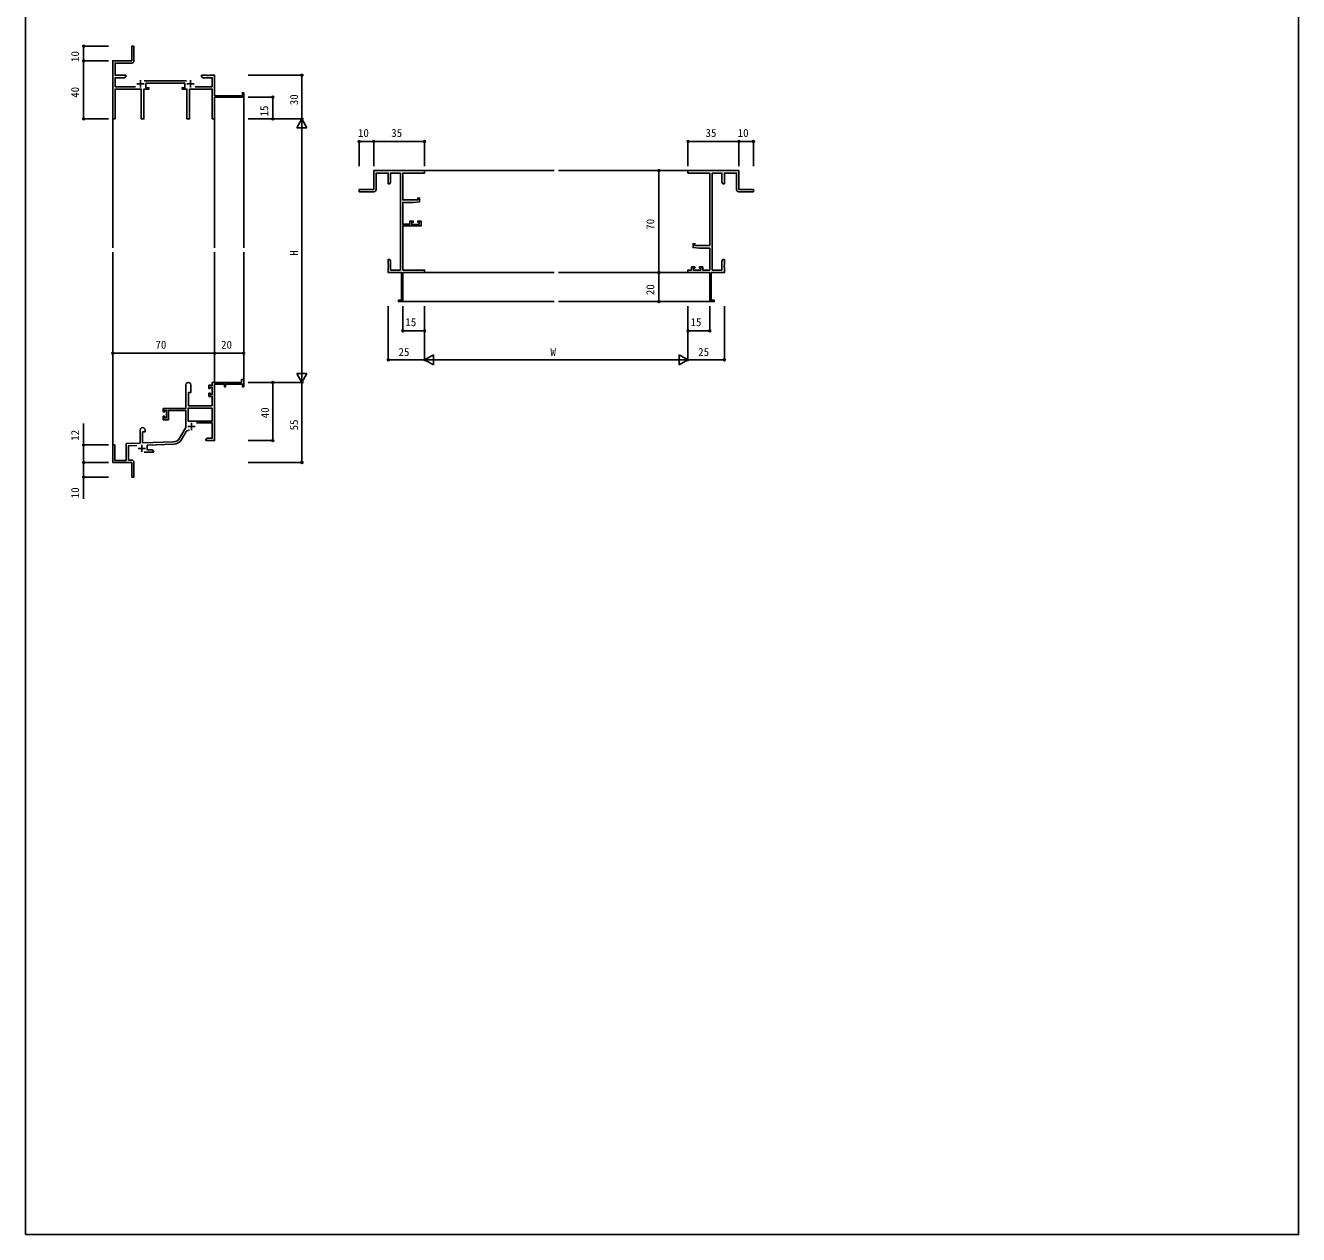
# Model space of a CAD drawing. Units: millimetres, scale not verified. Extents: x -437 to 438, y -681 to 679.
# Drawn here: x -437 to 438, y -681 to 150 of the extents above; entities that cross this region are included whole.
import ezdxf
from ezdxf.enums import TextEntityAlignment as Align

# ---------------------------------------------------------------- set-up
doc = ezdxf.new("R2010")
doc.units = ezdxf.units.MM
doc.header["$LTSCALE"] = 4
for name, color, linetype in [('0-2_YKK_11', 7, 'Continuous'), ('0-3_YKK_12', 2, 'Continuous'), ('0-4_YKK_D', 6, 'Continuous'), ('0-5_YKK_ZWAK', 7, 'Continuous')]:
    doc.layers.add(name, color=color, linetype=linetype)
doc.styles.add('ＭＳ ゴシック', font='')
doc.styles.get('ＭＳ ゴシック').set_extended_font_data('MS Gothic')

msp = doc.modelspace()

# ---------------------------------------------------------------- linework, layer by layer
at = {"layer": '0-2_YKK_11'}
for p, q in [((-360.3, 109.653), (-355.3, 109.653)), ((-357.8, 112.153), (-357.8, 107.153)), ((-326.098, 111.583), (-355.108, 111.583)), ((-325.9, 109.653), (-320.9, 109.653)), ((-323.4, 112.153), (-323.4, 107.153)), ((-329.443, -134.731), (-326.306, -129.299)), ((-325.2, -125.747), (-320.2, -125.747)), ((-322.7, -123.247), (-322.7, -128.247)), ((-356.8, -138.347), (-356.8, -143.347)), ((-359.3, -140.847), (-354.3, -140.847))]:
    msp.add_line(p, q, dxfattribs=at)
for points in [[(-362.3, 125.323), (-362.3, 135.453), (-363.8, 135.453), (-363.8, 125.453), (-376.8, 125.453), (-376.8, 85.453), (-375.17, 85.453), (-375.17, 105.953), (-357.25, 105.953), (-357.25, 85.453), (-355.35, 85.453), (-355.35, 105.953), (-352, 105.953), (-352, 106.953), (-354, 106.953), (-354, 109.953), (-327.2, 109.953), (-327.2, 106.953), (-329.2, 106.953), (-329.2, 105.953), (-325.85, 105.953), (-325.85, 85.453), (-323.95, 85.453), (-323.95, 105.953), (-308.43, 105.953), (-308.43, 85.453), (-306.8, 85.453), (-306.8, 100.453), (-286.8, 100.453), (-286.8, 103.453), (-287.7, 103.453), (-287.7, 101.453), (-306.8, 101.453), (-306.8, 115.453), (-310.342, 115.453), (-310.525, 115.333), (-311.075, 115.333), (-311.258, 115.453), (-311.342, 115.453), (-311.525, 115.333)], [(-361.15, 107.583), (-375.17, 107.583), (-375.17, 113.823), (-368.891, 113.823), (-367.8, 114.453), (-367.8, 115.453), (-375.17, 115.453), (-375.17, 123.823), (-363.8, 123.823)], [(-311.525, 115.333), (-312.075, 115.333), (-312.258, 115.453), (-315.8, 115.453), (-315.8, 114.453), (-314.709, 113.823), (-308.43, 113.823), (-308.43, 107.583), (-320.05, 107.583)], [(-170.433, 28.146), (-165.933, 28.539), (-165.933, 31.146), (-167.133, 31.146), (-167.133, 29.846), (-177.433, 29.846), (-177.433, 48.316), (-162.433, 48.316), (-162.433, 49.946), (-197.433, 49.946), (-197.433, 36.946), (-207.433, 36.946), (-207.433, 35.446), (-197.303, 35.446)], [(-195.803, 36.946), (-195.803, 48.316), (-187.433, 48.316), (-187.433, 40.946), (-186.433, 40.946), (-185.803, 42.037), (-185.803, 48.316), (-179.063, 48.316)], [(-179.063, 48.316), (-179.063, -18.424), (-185.803, -18.424), (-185.803, -12.146), (-186.433, -11.054), (-187.433, -11.054), (-187.433, -14.596), (-187.313, -14.779), (-187.313, -15.329), (-187.433, -15.513), (-187.433, -15.596), (-187.313, -15.779), (-187.313, -16.329), (-187.433, -16.513), (-187.433, -20.054), (-178.433, -20.054), (-178.433, -39.154), (-180.433, -39.154), (-180.433, -40.054), (-177.433, -40.054), (-177.433, -20.054), (-162.433, -20.054), (-162.433, -18.424), (-177.433, -18.424), (-177.433, 11.946), (-164.933, 11.946), (-164.933, 15.246), (-167.233, 15.246), (-167.233, 14.446), (-166.133, 14.446), (-166.133, 12.946), (-171.333, 12.946), (-171.333, 14.446), (-170.233, 14.446), (-170.233, 15.246), (-172.533, 15.246), (-172.533, 13.146), (-177.433, 13.146), (-177.433, 28.146), (-170.433, 28.146)], [(53.437, 35.446), (63.567, 35.446), (63.567, 36.946), (53.567, 36.946), (53.567, 49.946), (18.567, 49.946), (18.567, 48.316), (33.567, 48.316), (33.567, -1.554), (23.267, -1.554), (23.267, -0.254), (22.067, -0.254), (22.067, -2.861), (26.567, -3.254), (33.567, -3.254), (33.567, -18.424), (28.667, -18.424), (28.667, -16.154), (26.367, -16.154), (26.367, -16.954), (27.467, -16.954), (27.467, -18.424), (22.267, -18.424), (22.267, -16.954), (23.367, -16.954), (23.367, -16.154), (21.067, -16.154), (21.067, -18.424), (18.567, -18.424), (18.567, -20.054), (33.567, -20.054), (33.567, -40.054), (36.567, -40.054), (36.567, -39.154), (34.567, -39.154), (34.567, -20.054), (43.567, -20.054), (43.567, -16.513), (43.447, -16.329), (43.447, -15.779)], [(35.197, -18.424), (35.197, 48.316), (41.937, 48.316), (41.937, 42.037), (42.567, 40.946), (43.567, 40.946), (43.567, 48.316), (51.937, 48.316), (51.937, 36.946)], [(43.447, -15.779), (43.567, -15.596), (43.567, -15.513), (43.447, -15.329), (43.447, -14.779), (43.567, -14.596), (43.567, -11.054), (42.567, -11.054), (41.937, -12.146), (41.937, -18.424), (35.197, -18.424)], [(-319.301, -123.347), (-308.43, -123.347), (-308.43, -133.917), (-311.709, -133.917), (-312.8, -134.547), (-312.8, -135.547), (-310.758, -135.547), (-310.575, -135.427), (-310.025, -135.427), (-309.842, -135.547), (-309.758, -135.547), (-309.575, -135.427), (-309.025, -135.427), (-308.842, -135.547), (-306.8, -135.547), (-306.8, -96.647), (-300.1, -96.647), (-300.1, -98.547), (-299.3, -98.547), (-299.3, -96.647), (-287.7, -96.647), (-287.7, -98.547), (-286.8, -98.547), (-286.8, -93.547), (-288.3, -93.547), (-288.3, -95.547), (-308.43, -95.547), (-308.43, -97.547), (-310.7, -97.547), (-310.7, -99.847), (-309.9, -99.847), (-309.9, -98.747), (-308.43, -98.747), (-308.43, -103.947), (-309.9, -103.947), (-309.9, -102.847), (-310.7, -102.847), (-310.7, -105.147), (-308.43, -105.147), (-308.43, -111.547)], [(-326.6, -97.247), (-326.6, -113.547), (-342.1, -113.547), (-342.1, -115.847), (-341.3, -115.847), (-341.3, -114.747), (-339.8, -114.747), (-339.8, -119.947), (-341.3, -119.947), (-341.3, -118.847), (-342.1, -118.847), (-342.1, -121.147), (-338.6, -121.147), (-338.6, -114.747), (-326.6, -114.747), (-326.6, -126.547), (-330.854, -133.916)], [(-308.43, -111.547), (-324.8, -111.547), (-324.8, -102.547), (-323.2, -102.547), (-323.2, -97.247)], [(-358, -128.247), (-358, -137.215), (-367.5, -137.547), (-367.5, -149.147), (-375.4, -149.147), (-375.4, -138.547), (-376.8, -138.547), (-376.8, -150.547), (-363.8, -150.547), (-363.8, -155.089), (-363.68, -155.272), (-363.68, -155.822), (-363.8, -156.005), (-363.8, -160.547), (-362.3, -160.547), (-362.3, -150.417)], [(-335.01, -136.413), (-356.3, -137.156), (-356.3, -129.547), (-354.6, -129.547), (-354.6, -128.247)], [(-363.8, -148.917), (-365.87, -148.917), (-365.87, -139.121), (-360.233, -138.924)], [(-355.15, -143.547), (-348.8, -143.547), (-348.8, -142.547), (-349.891, -141.917), (-353.1, -141.917), (-353.1, -138.675), (-334.953, -138.042)]]:
    msp.add_lwpolyline(points, dxfattribs=at)
msp.add_lwpolyline([(-308.43, -113.177), (-324.97, -113.177), (-324.97, -122.147), (-308.43, -122.147)], close=True, dxfattribs=at)
for centre, radius, start, end in [((-363.8, 125.323), 1.5, 270.00001, 359.99999), ((-197.303, 36.946), 1.5, 270.00001, 359.99999), ((53.437, 36.946), 1.5, 180.00001, 269.99999), ((-324.9, -97.247), 1.7, 359.99999, 180.00001), ((-356.3, -128.247), 1.7, 359.99999, 180.00001), ((-324.748, -130.199), 1.8, 65.29866, 149.99999), ((-335.184, -131.416), 5, 271.99999, 330), ((-335.184, -131.416), 6.63, 272, 330), ((-363.8, -150.417), 1.5, 0.00001, 89.99999)]:
    msp.add_arc(centre, radius, start, end, dxfattribs=at)
at = {"layer": '0-3_YKK_12'}
for p, q in [((-286.8, 100.753), (-286.8, -3.048)), ((-376.8, 86.708), (-376.8, -3.048)), ((-306.8, 85.453), (-306.8, -3.048)), ((-162.433, 49.946), (-73.433, 49.946)), ((18.567, 49.946), (-70.433, 49.946)), ((-376.8, -139.114), (-376.8, -6.048)), ((-306.8, -95.547), (-306.8, -6.048)), ((-286.8, -95.547), (-286.8, -6.048)), ((-162.433, -20.054), (-73.433, -20.054)), ((18.567, -20.054), (-70.433, -20.054)), ((-177.733, -40.054), (-73.433, -40.054)), ((33.867, -40.054), (-70.433, -40.054))]:
    msp.add_line(p, q, dxfattribs=at)
at = {"layer": '0-4_YKK_D'}
for p, q in [((-379.8, 135.453), (-397.8, 135.453)), ((-396.8, 125.453), (-396.8, 135.453)), ((-379.8, 125.453), (-397.8, 125.453)), ((-379.8, 125.453), (-397.8, 125.453)), ((-396.8, 85.453), (-396.8, 125.453)), ((-283.8, 115.453), (-245.8, 115.453)), ((-246.8, 115.453), (-246.8, 85.453)), ((-283.8, 100.453), (-265.8, 100.453)), ((-266.8, 85.453), (-266.8, 100.453)), ((-379.8, 85.453), (-397.8, 85.453)), ((-283.8, 85.453), (-245.8, 85.453)), ((-283.8, 85.453), (-245.8, 85.453)), ((-283.8, 85.453), (-265.8, 85.453)), ((-246.8, 85.453), (-250.3, 79.391)), ((-250.3, 79.391), (-243.3, 79.391)), ((-246.8, 85.453), (-243.3, 79.391)), ((-246.8, 85.453), (-246.8, 73.329)), ((-246.8, 78.453), (-246.8, -88.547)), ((-207.433, 52.946), (-207.433, 70.946)), ((-197.433, 52.946), (-197.433, 70.946)), ((-197.433, 52.946), (-197.433, 70.946)), ((-162.433, 52.946), (-162.433, 70.946)), ((18.567, 52.946), (18.567, 70.946)), ((53.567, 52.946), (53.567, 70.946)), ((53.567, 52.946), (53.567, 70.946)), ((63.567, 52.946), (63.567, 70.946)), ((-197.433, 69.946), (-207.433, 69.946)), ((-162.433, 69.946), (-197.433, 69.946)), ((18.567, 69.946), (53.567, 69.946)), ((53.567, 69.946), (63.567, 69.946)), ((12.453, 49.946), (-2.433, 49.946)), ((-1.433, 49.946), (-1.433, -20.054)), ((12.453, -20.054), (-2.433, -20.054)), ((12.453, -20.054), (-2.433, -20.054)), ((-1.433, -20.054), (-1.433, -40.054)), ((-187.433, -43.054), (-187.433, -81.054)), ((-177.433, -43.054), (-177.433, -61.054)), ((-162.433, -43.054), (-162.433, -81.054)), ((-162.433, -43.054), (-162.433, -81.054)), ((-162.433, -43.054), (-162.433, -61.054)), ((12.453, -40.054), (-2.433, -40.054)), ((18.567, -43.054), (18.567, -81.054)), ((18.567, -43.054), (18.567, -81.054)), ((18.567, -43.054), (18.567, -61.054)), ((33.567, -43.054), (33.567, -61.054)), ((43.567, -43.054), (43.567, -81.054)), ((-177.433, -60.054), (-162.433, -60.054)), ((18.567, -60.054), (33.567, -60.054)), ((-376.8, -88.619), (-376.8, -74.547)), ((-376.8, -75.547), (-306.8, -75.547)), ((-306.8, -88.619), (-306.8, -74.547)), ((-306.8, -88.619), (-306.8, -74.547)), ((-306.8, -75.547), (-286.8, -75.547)), ((-286.8, -88.619), (-286.8, -74.547)), ((-162.433, -80.054), (-156.371, -76.554)), ((-156.371, -83.554), (-156.371, -76.554)), ((18.567, -80.054), (12.504, -76.554)), ((12.504, -76.554), (12.504, -83.554)), ((-246.8, -95.547), (-246.8, -83.423)), ((-162.433, -80.054), (-187.433, -80.054)), ((-162.433, -80.054), (-156.371, -83.554)), ((-162.433, -80.054), (-150.309, -80.054)), ((-155.433, -80.054), (11.567, -80.054)), ((18.567, -80.054), (6.442, -80.054)), ((18.567, -80.054), (12.504, -83.554)), ((18.567, -80.054), (43.567, -80.054)), ((-283.8, -95.547), (-245.8, -95.547)), ((-283.8, -95.547), (-265.8, -95.547)), ((-283.8, -95.547), (-245.8, -95.547)), ((-266.8, -95.547), (-266.8, -135.547)), ((-246.8, -95.547), (-250.3, -89.485)), ((-243.3, -89.485), (-250.3, -89.485)), ((-246.8, -95.547), (-243.3, -89.485)), ((-246.8, -95.547), (-246.8, -150.547)), ((-379.8, -138.547), (-397.8, -138.547)), ((-283.8, -135.547), (-265.8, -135.547)), ((-379.8, -150.547), (-397.8, -150.547)), ((-379.8, -150.547), (-397.8, -150.547)), ((-283.8, -150.547), (-245.8, -150.547)), ((-379.8, -160.547), (-397.8, -160.547))]:
    msp.add_line(p, q, dxfattribs=at)
for points in [[(-396.8, -150.547), (-396.8, -138.547), (-396.8, -123.793)], [(-396.8, -150.547), (-396.8, -160.547), (-396.8, -175.472)]]:
    msp.add_lwpolyline(points, dxfattribs=at)
for centre in [(-396.8, 135.453), (-396.8, 125.453), (-396.8, 125.453), (-246.8, 115.453), (-266.8, 100.453), (-396.8, 85.453), (-266.8, 85.453), (-207.433, 69.946), (-197.433, 69.946), (-197.433, 69.946), (-162.433, 69.946), (18.567, 69.946), (53.567, 69.946), (53.567, 69.946), (63.567, 69.946), (-1.433, 49.946), (-1.433, -20.054), (-1.433, -20.054), (-1.433, -40.054), (-177.433, -60.054), (-162.433, -60.054), (18.567, -60.054), (33.567, -60.054), (-376.8, -75.547), (-306.8, -75.547), (-306.8, -75.547), (-286.8, -75.547), (-187.433, -80.054), (43.567, -80.054), (-266.8, -95.547), (-396.8, -138.547), (-266.8, -135.547), (-396.8, -150.547), (-396.8, -150.547), (-246.8, -150.547), (-396.8, -160.547)]:
    msp.add_circle(centre, 0.637, dxfattribs=at)
at = {"layer": '0-5_YKK_ZWAK'}
msp.add_line((-436.8, 644), (-436.8, -681), dxfattribs=at)
msp.add_lwpolyline([(-436.8, -681), (438.2, -681), (438.2, 644)], dxfattribs=at)

# ---------------------------------------------------------------- texts
at = {"layer": '0-4_YKK_D', "style": 'ＭＳ ゴシック'}
for s, p in [('10', (-398.3, 124.615)), ('40', (-398.3, 99.998)), ('30', (-247.8, 94.913)), ('15', (-268.3, 87.2)), ('70', (-2.933, 9.321)), ('H', (-247.8, -8.541)), ('20', (-2.933, -35.594)), ('40', (-267.8, -120.152)), ('55', (-247.8, -128.502)), ('12', (-398.3, -135.648)), ('10', (-398.3, -175.123))]:
    msp.add_text(s, height=5.499, rotation=90, dxfattribs=at).set_placement(p, align=Align.BOTTOM_LEFT)
for s, p in [('10', (-208.272, 71.446)), ('35', (-185.388, 71.446)), ('35', (30.612, 71.446)), ('10', (52.728, 71.446)), ('15', (-175.686, -58.554)), ('15', (20.314, -58.554)), ('70', (-347.425, -74.047)), ('20', (-302.34, -74.047)), ('25', (-180.388, -79.054)), ('W', (-75.982, -79.054)), ('25', (25.612, -79.054))]:
    msp.add_text(s, height=5.499, dxfattribs=at).set_placement(p, align=Align.BOTTOM_LEFT)

doc.saveas('drawing.dxf')
